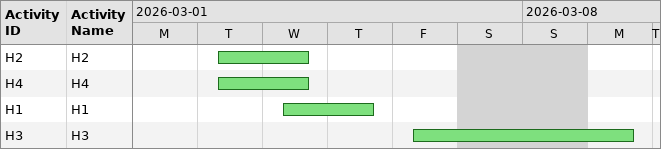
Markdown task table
| ID | Task | Start | Finish |
|---|---|---|---|
| H2 | H2 | 2026-03-03 | 2026-03-04 |
| H4 | H4 | 2026-03-03 | 2026-03-04 |
| H1 | H1 | 2026-03-04 | 2026-03-05 |
| H3 | H3 | 2026-03-06 | 2026-03-09 |
